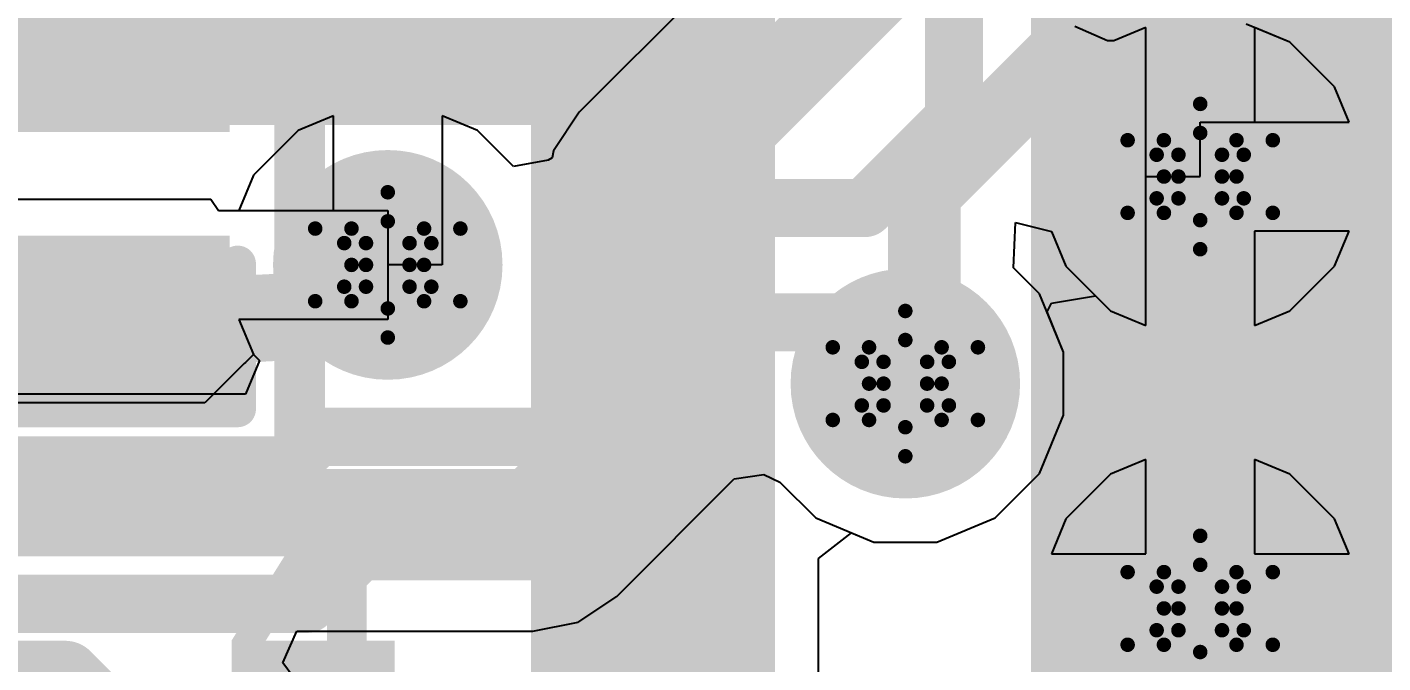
# Model space of a CAD drawing. Header units: inches. Extents: x -18 to 237, y -41 to 211.
# Drawn here: x 14.537 to 19.281, y 54.824 to 57.047 of the extents above; entities that cross this region are included whole.
import ezdxf

# ---------------------------------------------------------------- set-up
doc = ezdxf.new("R2010")
doc.units = ezdxf.units.IN
for name, color, linetype in [('Bottom Layer', 5, 'Continuous'), ('Bottom Solder', 6, 'Continuous'), ('Drill Drawing', 1, 'Continuous'), ('Top Layer', 1, 'Continuous'), ('Top Overlay', 2, 'Continuous'), ('Top Paste', 8, 'Continuous'), ('Top Solder', 216, 'Continuous'), ('Via Holes', 16, 'Continuous')]:
    doc.layers.add(name, color=color, linetype=linetype)
doc.styles.add('Arial_Bold', font='', dxfattribs={"height": 0.2})
doc.styles.get('Arial_Bold').set_extended_font_data('Arial', bold=True)

# ---------------------------------------------------------------- blocks, each defined once
blk = doc.blocks.new('56_QFN__7_7__28')
at = {"layer": 'Top Layer'}
for points in [[(-2, -2), (-2, 2), (2, 2), (2, -2)], [(-3.75, 1.91), (-3.1, 1.91), (-3.1, 1.69), (-3.75, 1.69)], [(-3.75, 1.51), (-3.1, 1.51), (-3.1, 1.29), (-3.75, 1.29)], [(-3.75, 1.11), (-3.1, 1.11), (-3.1, 0.89), (-3.75, 0.89)], [(-3.75, 0.71), (-3.1, 0.71), (-3.1, 0.49), (-3.75, 0.49)], [(-3.75, 0.31), (-3.1, 0.31), (-3.1, 0.09), (-3.75, 0.09)], [(-3.75, -0.09), (-3.1, -0.09), (-3.1, -0.31), (-3.75, -0.31)]]:
    blk.add_hatch(color=1, dxfattribs=at).paths.add_polyline_path(points)
at = {"layer": 'Top Paste'}
for points in [[(-2, -2), (-2, 2), (2, 2), (2, -2)], [(-3.75, 1.91), (-3.1, 1.91), (-3.1, 1.69), (-3.75, 1.69)], [(-3.75, 1.51), (-3.1, 1.51), (-3.1, 1.29), (-3.75, 1.29)], [(-3.75, 1.11), (-3.1, 1.11), (-3.1, 0.89), (-3.75, 0.89)], [(-3.75, 0.71), (-3.1, 0.71), (-3.1, 0.49), (-3.75, 0.49)], [(-3.75, 0.31), (-3.1, 0.31), (-3.1, 0.09), (-3.75, 0.09)], [(-3.75, -0.09), (-3.1, -0.09), (-3.1, -0.31), (-3.75, -0.31)]]:
    blk.add_hatch(color=8, dxfattribs=at).paths.add_polyline_path(points)
at = {"layer": 'Top Solder'}
for points in [[(-3.8516, 2.4116), (-2.9984, 2.4116), (-2.9984, 1.9884), (-3.8516, 1.9884)], [(-2.1016, -2.1016), (-2.1016, 2.1016), (2.1016, 2.1016), (2.1016, -2.1016)], [(-3.8516, 2.0116), (-2.9984, 2.0116), (-2.9984, 1.5884), (-3.8516, 1.5884)], [(-3.8516, 1.6116), (-2.9984, 1.6116), (-2.9984, 1.1884), (-3.8516, 1.1884)], [(-3.8516, 1.2116), (-2.9984, 1.2116), (-2.9984, 0.7884), (-3.8516, 0.7884)], [(-3.8516, 0.8116), (-2.9984, 0.8116), (-2.9984, 0.3884), (-3.8516, 0.3884)], [(-3.8516, 0.4116), (-2.9984, 0.4116), (-2.9984, -0.0116), (-3.8516, -0.0116)], [(-3.8516, 0.0116), (-2.9984, 0.0116), (-2.9984, -0.4116), (-3.8516, -0.4116)]]:
    blk.add_hatch(color=216, dxfattribs=at).paths.add_polyline_path(points)
blk = doc.blocks.new('C___0402_132')
at = {"layer": 'Top Layer'}
for points in [[(-0.6985, -0.3175), (-0.6985, 0.3175), (-0.2413, 0.3175), (-0.2413, -0.3175)], [(0.2413, -0.3175), (0.2413, 0.3175), (0.6985, 0.3175), (0.6985, -0.3175)]]:
    blk.add_hatch(color=1, dxfattribs=at).paths.add_polyline_path(points)
at = {"layer": 'Top Paste'}
for points in [[(-0.6985, -0.3175), (-0.6985, 0.3175), (-0.2413, 0.3175), (-0.2413, -0.3175)], [(0.2413, -0.3175), (0.2413, 0.3175), (0.6985, 0.3175), (0.6985, -0.3175)]]:
    blk.add_hatch(color=8, dxfattribs=at).paths.add_polyline_path(points)
at = {"layer": 'Top Solder'}
for points in [[(-0.7585, -0.3775), (-0.7585, 0.3775), (-0.1813, 0.3775), (-0.1813, -0.3775)], [(0.1813, -0.3775), (0.1813, 0.3775), (0.7585, 0.3775), (0.7585, -0.3775)]]:
    blk.add_hatch(color=216, dxfattribs=at).paths.add_polyline_path(points)
at = {"layer": 'Top Overlay'}
for points in [[(-0.7874, 0.4064, 0.127, 0.127, 0), (-0.2794, 0.4064, 0.127, 0.127, 0)], [(-0.7874, 0.4064, 0.127, 0.127, 0), (-0.7874, -0.4064, 0.127, 0.127, 0)], [(0.2794, 0.4064, 0.127, 0.127, 0), (0.7874, 0.4064, 0.127, 0.127, 0)], [(0.7874, 0.4064, 0.127, 0.127, 0), (0.7874, -0.4064, 0.127, 0.127, 0)], [(-0.7874, -0.4064, 0.127, 0.127, 0), (-0.2794, -0.4064, 0.127, 0.127, 0)], [(0.2794, -0.4064, 0.127, 0.127, 0), (0.7874, -0.4064, 0.127, 0.127, 0)]]:
    blk.add_lwpolyline(points, format="xyseb", dxfattribs=at)
for points in [[(-0.8191, 0.4064, 0.0635, 0.0635, 1), (-0.7556, 0.4064, 0.0635, 0.0635, 1)], [(-0.8191, 0.4064, 0.0635, 0.0635, 1), (-0.7556, 0.4064, 0.0635, 0.0635, 1)], [(-0.3111, 0.4064, 0.0635, 0.0635, 1), (-0.2477, 0.4064, 0.0635, 0.0635, 1)], [(0.2477, 0.4064, 0.0635, 0.0635, 1), (0.3111, 0.4064, 0.0635, 0.0635, 1)], [(0.7556, 0.4064, 0.0635, 0.0635, 1), (0.8191, 0.4064, 0.0635, 0.0635, 1)], [(0.7556, 0.4064, 0.0635, 0.0635, 1), (0.8191, 0.4064, 0.0635, 0.0635, 1)], [(-0.8191, -0.4064, 0.0635, 0.0635, 1), (-0.7556, -0.4064, 0.0635, 0.0635, 1)], [(-0.8191, -0.4064, 0.0635, 0.0635, 1), (-0.7556, -0.4064, 0.0635, 0.0635, 1)], [(-0.3111, -0.4064, 0.0635, 0.0635, 1), (-0.2477, -0.4064, 0.0635, 0.0635, 1)], [(0.2477, -0.4064, 0.0635, 0.0635, 1), (0.3111, -0.4064, 0.0635, 0.0635, 1)], [(0.7556, -0.4064, 0.0635, 0.0635, 1), (0.8191, -0.4064, 0.0635, 0.0635, 1)], [(0.7556, -0.4064, 0.0635, 0.0635, 1), (0.8191, -0.4064, 0.0635, 0.0635, 1)]]:
    blk.add_lwpolyline(points, format="xyseb", close=True, dxfattribs=at)

msp = doc.modelspace()

# ---------------------------------------------------------------- hatches: boundary and pattern name
at = {"layer": 'Bottom Layer'}
h = msp.add_hatch(color=5, dxfattribs=at)
edge = h.paths.add_edge_path()
edge.add_arc((18.6418, 56.5247), 0.3, 0, 360)
h = msp.add_hatch(color=5, dxfattribs=at)
edge = h.paths.add_edge_path()
edge.add_arc((15.7987, 56.2158), 0.3, 0, 360)
h = msp.add_hatch(color=5, dxfattribs=at)
edge = h.paths.add_edge_path()
edge.add_arc((17.6099, 55.8007), 0.3, 0, 360)
h = msp.add_hatch(color=5, dxfattribs=at)
edge = h.paths.add_edge_path()
edge.add_arc((18.6418, 55.0147), 0.3, 0, 360)
at = {"layer": 'Bottom Solder'}
h = msp.add_hatch(color=6, dxfattribs=at)
edge = h.paths.add_edge_path()
edge.add_arc((18.6418, 56.5247), 0.4016, 0, 360)
h = msp.add_hatch(color=6, dxfattribs=at)
edge = h.paths.add_edge_path()
edge.add_arc((15.7987, 56.2158), 0.4016, 0, 360)
h = msp.add_hatch(color=6, dxfattribs=at)
edge = h.paths.add_edge_path()
edge.add_arc((17.6099, 55.8007), 0.4016, 0, 360)
h = msp.add_hatch(color=6, dxfattribs=at)
edge = h.paths.add_edge_path()
edge.add_arc((18.6418, 55.0147), 0.4016, 0, 360)
at = {"layer": 'Top Layer'}
msp.add_hatch(color=1, dxfattribs=at).paths.add_polyline_path([(13.1414, 56.7047), (17.0518, 56.7047), (17.0518, 57.2548), (13.1414, 57.2548)])
h = msp.add_hatch(color=1, dxfattribs=at)
edge = h.paths.add_edge_path()
edge.add_arc((18.6418, 56.5247), 0.3, 0, 360)
h = msp.add_hatch(color=1, dxfattribs=at)
edge = h.paths.add_edge_path()
edge.add_arc((15.7987, 56.2158), 0.3, 0, 360)
h = msp.add_hatch(color=1, dxfattribs=at)
edge = h.paths.add_edge_path()
edge.add_arc((17.6099, 55.8007), 0.3, 0, 360)
h = msp.add_hatch(color=1, dxfattribs=at)
edge = h.paths.add_edge_path()
edge.add_arc((18.6418, 55.0147), 0.3, 0, 360)
at = {"layer": 'Top Solder'}
h = msp.add_hatch(color=216, dxfattribs=at)
edge = h.paths.add_edge_path()
edge.add_arc((18.6418, 56.5247), 0.4016, 0, 360)
h = msp.add_hatch(color=216, dxfattribs=at)
edge = h.paths.add_edge_path()
edge.add_arc((15.7987, 56.2158), 0.4016, 0, 360)
h = msp.add_hatch(color=216, dxfattribs=at)
edge = h.paths.add_edge_path()
edge.add_arc((17.6099, 55.8007), 0.4016, 0, 360)
h = msp.add_hatch(color=216, dxfattribs=at)
edge = h.paths.add_edge_path()
edge.add_arc((18.6418, 55.0147), 0.4016, 0, 360)
at = {"layer": 'Via Holes'}
h = msp.add_hatch(color=7, dxfattribs=at)
edge = h.paths.add_edge_path()
edge.add_arc((18.6418, 56.5247), 0.15, 0, 360)
h = msp.add_hatch(color=7, dxfattribs=at)
edge = h.paths.add_edge_path()
edge.add_arc((15.7987, 56.2158), 0.15, 0, 360)
h = msp.add_hatch(color=7, dxfattribs=at)
edge = h.paths.add_edge_path()
edge.add_arc((17.6099, 55.8007), 0.15, 0, 360)
h = msp.add_hatch(color=7, dxfattribs=at)
edge = h.paths.add_edge_path()
edge.add_arc((18.6418, 55.0147), 0.15, 0, 360)

# ---------------------------------------------------------------- linework, layer by layer
at = {"layer": 'Bottom Layer'}
for p, q in [((17.2263, 57.5071), (16.4686, 56.7494)), ((18.9556, 56.9943), (18.8022, 57.0579)), ((19.1115, 56.8385), (18.9556, 56.9943)), ((19.1625, 56.7152), (19.1115, 56.8385)), ((16.4686, 56.7494), (16.3788, 56.615)), ((15.6082, 56.7366), (15.4849, 56.6855)), ((15.6082, 56.4063), (15.6082, 56.7366)), ((16.1125, 56.6855), (15.9892, 56.7366)), ((15.9892, 56.7366), (15.9892, 56.2158)), ((18.6418, 56.5247), (18.6418, 56.7152)), ((18.6418, 56.7152), (19.1625, 56.7152)), ((15.4849, 56.6855), (15.329, 56.5296)), ((16.2383, 56.5597), (16.1125, 56.6855)), ((16.3788, 56.615), (16.3739, 56.5901)), ((16.3596, 56.5819), (16.2383, 56.5597)), ((16.3739, 56.5901), (16.3596, 56.5819)), ((15.329, 56.5296), (15.2779, 56.4063)), ((18.4513, 56.0039), (18.4513, 56.5247)), ((18.4513, 56.5247), (18.6418, 56.5247)), ((15.2779, 56.4063), (15.6082, 56.4063)), ((19.1625, 56.3342), (18.8323, 56.3342)), ((18.8323, 56.3342), (18.8323, 56.0039)), ((19.1115, 56.2109), (19.1625, 56.3342)), ((15.9892, 56.2158), (15.7987, 56.2158)), ((15.7987, 56.2158), (15.7987, 56.0253)), ((18.9556, 56.055), (19.1115, 56.2109)), ((18.1057, 56.0513), (18.121, 56.0824)), ((18.121, 56.0824), (18.2751, 56.1079)), ((18.2751, 56.1079), (18.328, 56.055)), ((18.1639, 55.9109), (18.1057, 56.0513)), ((18.328, 56.055), (18.4513, 56.0039)), ((18.8323, 56.0039), (18.9556, 56.055)), ((15.7987, 56.0253), (15.2779, 56.0253)), ((15.2779, 56.0253), (15.329, 55.902)), ((15.329, 55.902), (15.3497, 55.8813)), ((18.1639, 55.6905), (18.1639, 55.9109)), ((15.3497, 55.8813), (15.3011, 55.764)), ((15.3011, 55.764), (12.6407, 55.764)), ((18.0796, 55.4869), (18.1639, 55.6905)), ((18.4513, 55.5354), (18.328, 55.4843)), ((18.4513, 55.2052), (18.4513, 55.5354)), ((18.9556, 55.4843), (18.8323, 55.5354)), ((18.8323, 55.5354), (18.8323, 55.2052)), ((16.5998, 55.0566), (17.0108, 55.4676)), ((17.0108, 55.4676), (17.1146, 55.483)), ((17.1146, 55.483), (17.1706, 55.4565)), ((17.9237, 55.331), (18.0796, 55.4869)), ((18.328, 55.4843), (18.1721, 55.3285)), ((19.1115, 55.3285), (18.9556, 55.4843)), ((17.1706, 55.4565), (17.2961, 55.331)), ((17.2961, 55.331), (17.4997, 55.2467)), ((17.7201, 55.2467), (17.9237, 55.331)), ((18.1721, 55.3285), (18.1211, 55.2052)), ((19.1625, 55.2052), (19.1115, 55.3285)), ((17.4997, 55.2467), (17.7201, 55.2467)), ((18.1211, 55.2052), (18.4513, 55.2052)), ((18.8323, 55.2052), (19.1625, 55.2052)), ((16.4654, 54.9668), (16.5998, 55.0566)), ((16.3068, 54.9352), (16.4654, 54.9668)), ((15.432, 54.8247), (15.4808, 54.9352)), ((15.4808, 54.9352), (16.3068, 54.9352)), ((15.504, 54.7272), (15.432, 54.8247))]:
    msp.add_line(p, q, dxfattribs=at)
for points in [[(16.7616, 56.4564, 0.3048, 0.3048, 0), (17.7803, 57.4751, 0.3048, 0.3048, 0)], [(17.6761, 56.4685, 0.254, 0.254, 0), (18.4365, 57.2289, 0.254, 0.254, 0)], [(16.7616, 55.8044, 0.3048, 0.3048, 0), (16.7616, 56.4564, 0.3048, 0.3048, 0)], [(17.6761, 55.8669, 0.254, 0.254, 0), (17.6761, 56.4685, 0.254, 0.254, 0)], [(17.6099, 55.8007, 0.254, 0.254, 0), (17.6761, 55.8669, 0.254, 0.254, 0)], [(16.3068, 55.3496, 0.3048, 0.3048, 0), (16.7616, 55.8044, 0.3048, 0.3048, 0)], [(12.6407, 55.3496, 0.3048, 0.3048, 0), (16.3068, 55.3496, 0.3048, 0.3048, 0)], [(13.0581, 54.7747, 0.254, 0.254, 0), (14.6692, 54.7747, 0.254, 0.254, 0)], [(14.6692, 54.7747, 0.254, 0.254, 0), (15.0292, 54.4147, 0.254, 0.254, 0)]]:
    msp.add_lwpolyline(points, format="xyseb", dxfattribs=at)
for points in [[(16.6854, 56.4564, 0.1524, 0.1524, 1), (16.8378, 56.4564, 0.1524, 0.1524, 1)], [(16.6854, 56.4564, 0.1524, 0.1524, 1), (16.8378, 56.4564, 0.1524, 0.1524, 1)], [(17.6126, 56.4685, 0.127, 0.127, 1), (17.7396, 56.4685, 0.127, 0.127, 1)], [(17.6126, 56.4685, 0.127, 0.127, 1), (17.7396, 56.4685, 0.127, 0.127, 1)], [(17.6126, 55.8669, 0.127, 0.127, 1), (17.7396, 55.8669, 0.127, 0.127, 1)], [(17.6126, 55.8669, 0.127, 0.127, 1), (17.7396, 55.8669, 0.127, 0.127, 1)], [(16.6854, 55.8044, 0.1524, 0.1524, 1), (16.8378, 55.8044, 0.1524, 0.1524, 1)], [(16.6854, 55.8044, 0.1524, 0.1524, 1), (16.8378, 55.8044, 0.1524, 0.1524, 1)], [(17.5464, 55.8007, 0.127, 0.127, 1), (17.6734, 55.8007, 0.127, 0.127, 1)], [(16.2306, 55.3496, 0.1524, 0.1524, 1), (16.383, 55.3496, 0.1524, 0.1524, 1)], [(16.2306, 55.3496, 0.1524, 0.1524, 1), (16.383, 55.3496, 0.1524, 0.1524, 1)], [(14.6057, 54.7747, 0.127, 0.127, 1), (14.7327, 54.7747, 0.127, 0.127, 1)], [(14.6057, 54.7747, 0.127, 0.127, 1), (14.7327, 54.7747, 0.127, 0.127, 1)]]:
    msp.add_lwpolyline(points, format="xyseb", close=True, dxfattribs=at)
at = {"layer": 'Drill Drawing'}
for points in [[(18.5148, 56.6517, 0.0508, 0.0508, 0), (18.6418, 56.7787, 0.0508, 0.0508, 0)], [(18.6418, 56.7787, 0.0508, 0.0508, 0), (18.7688, 56.6517, 0.0508, 0.0508, 0)], [(18.5656, 56.6009, 0.0508, 0.0508, 0), (18.6418, 56.6771, 0.0508, 0.0508, 0)], [(18.6418, 56.6771, 0.0508, 0.0508, 0), (18.718, 56.6009, 0.0508, 0.0508, 0)], [(18.3878, 56.6517, 0.0508, 0.0508, 0), (18.5148, 56.5247, 0.0508, 0.0508, 0)], [(18.3878, 56.6517, 0.0508, 0.0508, 0), (18.5148, 56.6517, 0.0508, 0.0508, 0)], [(18.7688, 56.6517, 0.0508, 0.0508, 0), (18.8958, 56.6517, 0.0508, 0.0508, 0)], [(18.7688, 56.5247, 0.0508, 0.0508, 0), (18.8958, 56.6517, 0.0508, 0.0508, 0)], [(18.4894, 56.6009, 0.0508, 0.0508, 0), (18.5656, 56.5247, 0.0508, 0.0508, 0)], [(18.4894, 56.6009, 0.0508, 0.0508, 0), (18.5656, 56.6009, 0.0508, 0.0508, 0)], [(18.718, 56.6009, 0.0508, 0.0508, 0), (18.7942, 56.6009, 0.0508, 0.0508, 0)], [(18.718, 56.5247, 0.0508, 0.0508, 0), (18.7942, 56.6009, 0.0508, 0.0508, 0)], [(18.3878, 56.3977, 0.0508, 0.0508, 0), (18.5148, 56.5247, 0.0508, 0.0508, 0)], [(18.4894, 56.4485, 0.0508, 0.0508, 0), (18.5656, 56.5247, 0.0508, 0.0508, 0)], [(18.718, 56.5247, 0.0508, 0.0508, 0), (18.7942, 56.4485, 0.0508, 0.0508, 0)], [(18.7688, 56.5247, 0.0508, 0.0508, 0), (18.8958, 56.3977, 0.0508, 0.0508, 0)], [(15.6717, 56.3428, 0.0508, 0.0508, 0), (15.7987, 56.4698, 0.0508, 0.0508, 0)], [(15.7987, 56.4698, 0.0508, 0.0508, 0), (15.9257, 56.3428, 0.0508, 0.0508, 0)], [(18.4894, 56.4485, 0.0508, 0.0508, 0), (18.5656, 56.4485, 0.0508, 0.0508, 0)], [(18.5656, 56.4485, 0.0508, 0.0508, 0), (18.6418, 56.3723, 0.0508, 0.0508, 0)], [(18.6418, 56.3723, 0.0508, 0.0508, 0), (18.718, 56.4485, 0.0508, 0.0508, 0)], [(18.718, 56.4485, 0.0508, 0.0508, 0), (18.7942, 56.4485, 0.0508, 0.0508, 0)], [(18.3878, 56.3977, 0.0508, 0.0508, 0), (18.5148, 56.3977, 0.0508, 0.0508, 0)], [(18.5148, 56.3977, 0.0508, 0.0508, 0), (18.6418, 56.2707, 0.0508, 0.0508, 0)], [(18.6418, 56.2707, 0.0508, 0.0508, 0), (18.7688, 56.3977, 0.0508, 0.0508, 0)], [(18.7688, 56.3977, 0.0508, 0.0508, 0), (18.8958, 56.3977, 0.0508, 0.0508, 0)], [(15.5447, 56.3428, 0.0508, 0.0508, 0), (15.6717, 56.2158, 0.0508, 0.0508, 0)], [(15.5447, 56.3428, 0.0508, 0.0508, 0), (15.6717, 56.3428, 0.0508, 0.0508, 0)], [(15.7225, 56.292, 0.0508, 0.0508, 0), (15.7987, 56.3682, 0.0508, 0.0508, 0)], [(15.7987, 56.3682, 0.0508, 0.0508, 0), (15.8749, 56.292, 0.0508, 0.0508, 0)], [(15.9257, 56.3428, 0.0508, 0.0508, 0), (16.0527, 56.3428, 0.0508, 0.0508, 0)], [(15.9257, 56.2158, 0.0508, 0.0508, 0), (16.0527, 56.3428, 0.0508, 0.0508, 0)], [(15.6463, 56.292, 0.0508, 0.0508, 0), (15.7225, 56.2158, 0.0508, 0.0508, 0)], [(15.6463, 56.292, 0.0508, 0.0508, 0), (15.7225, 56.292, 0.0508, 0.0508, 0)], [(15.8749, 56.292, 0.0508, 0.0508, 0), (15.9511, 56.292, 0.0508, 0.0508, 0)], [(15.8749, 56.2158, 0.0508, 0.0508, 0), (15.9511, 56.292, 0.0508, 0.0508, 0)], [(15.5447, 56.0888, 0.0508, 0.0508, 0), (15.6717, 56.2158, 0.0508, 0.0508, 0)], [(15.6463, 56.1396, 0.0508, 0.0508, 0), (15.7225, 56.2158, 0.0508, 0.0508, 0)], [(15.8749, 56.2158, 0.0508, 0.0508, 0), (15.9511, 56.1396, 0.0508, 0.0508, 0)], [(15.9257, 56.2158, 0.0508, 0.0508, 0), (16.0527, 56.0888, 0.0508, 0.0508, 0)], [(15.6463, 56.1396, 0.0508, 0.0508, 0), (15.7225, 56.1396, 0.0508, 0.0508, 0)], [(15.7225, 56.1396, 0.0508, 0.0508, 0), (15.7987, 56.0634, 0.0508, 0.0508, 0)], [(15.7987, 56.0634, 0.0508, 0.0508, 0), (15.8749, 56.1396, 0.0508, 0.0508, 0)], [(15.8749, 56.1396, 0.0508, 0.0508, 0), (15.9511, 56.1396, 0.0508, 0.0508, 0)], [(15.5447, 56.0888, 0.0508, 0.0508, 0), (15.6717, 56.0888, 0.0508, 0.0508, 0)], [(15.6717, 56.0888, 0.0508, 0.0508, 0), (15.7987, 55.9618, 0.0508, 0.0508, 0)], [(15.7987, 55.9618, 0.0508, 0.0508, 0), (15.9257, 56.0888, 0.0508, 0.0508, 0)], [(15.9257, 56.0888, 0.0508, 0.0508, 0), (16.0527, 56.0888, 0.0508, 0.0508, 0)], [(17.4829, 55.9277, 0.0508, 0.0508, 0), (17.6099, 56.0547, 0.0508, 0.0508, 0)], [(17.6099, 56.0547, 0.0508, 0.0508, 0), (17.7369, 55.9277, 0.0508, 0.0508, 0)], [(17.3559, 55.9277, 0.0508, 0.0508, 0), (17.4829, 55.8007, 0.0508, 0.0508, 0)], [(17.3559, 55.9277, 0.0508, 0.0508, 0), (17.4829, 55.9277, 0.0508, 0.0508, 0)], [(17.5337, 55.8769, 0.0508, 0.0508, 0), (17.6099, 55.9531, 0.0508, 0.0508, 0)], [(17.6099, 55.9531, 0.0508, 0.0508, 0), (17.6861, 55.8769, 0.0508, 0.0508, 0)], [(17.7369, 55.9277, 0.0508, 0.0508, 0), (17.8639, 55.9277, 0.0508, 0.0508, 0)], [(17.7369, 55.8007, 0.0508, 0.0508, 0), (17.8639, 55.9277, 0.0508, 0.0508, 0)], [(17.4575, 55.8769, 0.0508, 0.0508, 0), (17.5337, 55.8007, 0.0508, 0.0508, 0)], [(17.4575, 55.8769, 0.0508, 0.0508, 0), (17.5337, 55.8769, 0.0508, 0.0508, 0)], [(17.6861, 55.8769, 0.0508, 0.0508, 0), (17.7623, 55.8769, 0.0508, 0.0508, 0)], [(17.6861, 55.8007, 0.0508, 0.0508, 0), (17.7623, 55.8769, 0.0508, 0.0508, 0)], [(17.3559, 55.6737, 0.0508, 0.0508, 0), (17.4829, 55.8007, 0.0508, 0.0508, 0)], [(17.4575, 55.7245, 0.0508, 0.0508, 0), (17.5337, 55.8007, 0.0508, 0.0508, 0)], [(17.6861, 55.8007, 0.0508, 0.0508, 0), (17.7623, 55.7245, 0.0508, 0.0508, 0)], [(17.7369, 55.8007, 0.0508, 0.0508, 0), (17.8639, 55.6737, 0.0508, 0.0508, 0)], [(17.4575, 55.7245, 0.0508, 0.0508, 0), (17.5337, 55.7245, 0.0508, 0.0508, 0)], [(17.5337, 55.7245, 0.0508, 0.0508, 0), (17.6099, 55.6483, 0.0508, 0.0508, 0)], [(17.6099, 55.6483, 0.0508, 0.0508, 0), (17.6861, 55.7245, 0.0508, 0.0508, 0)], [(17.6861, 55.7245, 0.0508, 0.0508, 0), (17.7623, 55.7245, 0.0508, 0.0508, 0)], [(17.3559, 55.6737, 0.0508, 0.0508, 0), (17.4829, 55.6737, 0.0508, 0.0508, 0)], [(17.4829, 55.6737, 0.0508, 0.0508, 0), (17.6099, 55.5467, 0.0508, 0.0508, 0)], [(17.6099, 55.5467, 0.0508, 0.0508, 0), (17.7369, 55.6737, 0.0508, 0.0508, 0)], [(17.7369, 55.6737, 0.0508, 0.0508, 0), (17.8639, 55.6737, 0.0508, 0.0508, 0)], [(18.5148, 55.1417, 0.0508, 0.0508, 0), (18.6418, 55.2687, 0.0508, 0.0508, 0)], [(18.6418, 55.2687, 0.0508, 0.0508, 0), (18.7688, 55.1417, 0.0508, 0.0508, 0)], [(18.5656, 55.0909, 0.0508, 0.0508, 0), (18.6418, 55.1671, 0.0508, 0.0508, 0)], [(18.6418, 55.1671, 0.0508, 0.0508, 0), (18.718, 55.0909, 0.0508, 0.0508, 0)], [(18.3878, 55.1417, 0.0508, 0.0508, 0), (18.5148, 55.0147, 0.0508, 0.0508, 0)], [(18.3878, 55.1417, 0.0508, 0.0508, 0), (18.5148, 55.1417, 0.0508, 0.0508, 0)], [(18.7688, 55.1417, 0.0508, 0.0508, 0), (18.8958, 55.1417, 0.0508, 0.0508, 0)], [(18.7688, 55.0147, 0.0508, 0.0508, 0), (18.8958, 55.1417, 0.0508, 0.0508, 0)], [(18.4894, 55.0909, 0.0508, 0.0508, 0), (18.5656, 55.0147, 0.0508, 0.0508, 0)], [(18.4894, 55.0909, 0.0508, 0.0508, 0), (18.5656, 55.0909, 0.0508, 0.0508, 0)], [(18.718, 55.0909, 0.0508, 0.0508, 0), (18.7942, 55.0909, 0.0508, 0.0508, 0)], [(18.718, 55.0147, 0.0508, 0.0508, 0), (18.7942, 55.0909, 0.0508, 0.0508, 0)], [(18.3878, 54.8877, 0.0508, 0.0508, 0), (18.5148, 55.0147, 0.0508, 0.0508, 0)], [(18.4894, 54.9385, 0.0508, 0.0508, 0), (18.5656, 55.0147, 0.0508, 0.0508, 0)], [(18.718, 55.0147, 0.0508, 0.0508, 0), (18.7942, 54.9385, 0.0508, 0.0508, 0)], [(18.7688, 55.0147, 0.0508, 0.0508, 0), (18.8958, 54.8877, 0.0508, 0.0508, 0)], [(18.4894, 54.9385, 0.0508, 0.0508, 0), (18.5656, 54.9385, 0.0508, 0.0508, 0)], [(18.5656, 54.9385, 0.0508, 0.0508, 0), (18.6418, 54.8623, 0.0508, 0.0508, 0)], [(18.6418, 54.8623, 0.0508, 0.0508, 0), (18.718, 54.9385, 0.0508, 0.0508, 0)], [(18.718, 54.9385, 0.0508, 0.0508, 0), (18.7942, 54.9385, 0.0508, 0.0508, 0)], [(18.3878, 54.8877, 0.0508, 0.0508, 0), (18.5148, 54.8877, 0.0508, 0.0508, 0)], [(18.5148, 54.8877, 0.0508, 0.0508, 0), (18.6418, 54.7607, 0.0508, 0.0508, 0)], [(18.6418, 54.7607, 0.0508, 0.0508, 0), (18.7688, 54.8877, 0.0508, 0.0508, 0)], [(18.7688, 54.8877, 0.0508, 0.0508, 0), (18.8958, 54.8877, 0.0508, 0.0508, 0)]]:
    msp.add_lwpolyline(points, format="xyseb", dxfattribs=at)
for points in [[(18.6291, 56.7787, 0.0254, 0.0254, 1), (18.6545, 56.7787, 0.0254, 0.0254, 1)], [(18.6291, 56.7787, 0.0254, 0.0254, 1), (18.6545, 56.7787, 0.0254, 0.0254, 1)], [(18.6291, 56.6771, 0.0254, 0.0254, 1), (18.6545, 56.6771, 0.0254, 0.0254, 1)], [(18.6291, 56.6771, 0.0254, 0.0254, 1), (18.6545, 56.6771, 0.0254, 0.0254, 1)], [(18.3751, 56.6517, 0.0254, 0.0254, 1), (18.4005, 56.6517, 0.0254, 0.0254, 1)], [(18.3751, 56.6517, 0.0254, 0.0254, 1), (18.4005, 56.6517, 0.0254, 0.0254, 1)], [(18.5021, 56.6517, 0.0254, 0.0254, 1), (18.5275, 56.6517, 0.0254, 0.0254, 1)], [(18.5021, 56.6517, 0.0254, 0.0254, 1), (18.5275, 56.6517, 0.0254, 0.0254, 1)], [(18.7561, 56.6517, 0.0254, 0.0254, 1), (18.7815, 56.6517, 0.0254, 0.0254, 1)], [(18.7561, 56.6517, 0.0254, 0.0254, 1), (18.7815, 56.6517, 0.0254, 0.0254, 1)], [(18.8831, 56.6517, 0.0254, 0.0254, 1), (18.9085, 56.6517, 0.0254, 0.0254, 1)], [(18.8831, 56.6517, 0.0254, 0.0254, 1), (18.9085, 56.6517, 0.0254, 0.0254, 1)], [(18.4767, 56.6009, 0.0254, 0.0254, 1), (18.5021, 56.6009, 0.0254, 0.0254, 1)], [(18.4767, 56.6009, 0.0254, 0.0254, 1), (18.5021, 56.6009, 0.0254, 0.0254, 1)], [(18.5529, 56.6009, 0.0254, 0.0254, 1), (18.5783, 56.6009, 0.0254, 0.0254, 1)], [(18.5529, 56.6009, 0.0254, 0.0254, 1), (18.5783, 56.6009, 0.0254, 0.0254, 1)], [(18.7053, 56.6009, 0.0254, 0.0254, 1), (18.7307, 56.6009, 0.0254, 0.0254, 1)], [(18.7053, 56.6009, 0.0254, 0.0254, 1), (18.7307, 56.6009, 0.0254, 0.0254, 1)], [(18.7815, 56.6009, 0.0254, 0.0254, 1), (18.8069, 56.6009, 0.0254, 0.0254, 1)], [(18.7815, 56.6009, 0.0254, 0.0254, 1), (18.8069, 56.6009, 0.0254, 0.0254, 1)], [(18.5021, 56.5247, 0.0254, 0.0254, 1), (18.5275, 56.5247, 0.0254, 0.0254, 1)], [(18.5021, 56.5247, 0.0254, 0.0254, 1), (18.5275, 56.5247, 0.0254, 0.0254, 1)], [(18.5529, 56.5247, 0.0254, 0.0254, 1), (18.5783, 56.5247, 0.0254, 0.0254, 1)], [(18.5529, 56.5247, 0.0254, 0.0254, 1), (18.5783, 56.5247, 0.0254, 0.0254, 1)], [(18.7053, 56.5247, 0.0254, 0.0254, 1), (18.7307, 56.5247, 0.0254, 0.0254, 1)], [(18.7053, 56.5247, 0.0254, 0.0254, 1), (18.7307, 56.5247, 0.0254, 0.0254, 1)], [(18.7561, 56.5247, 0.0254, 0.0254, 1), (18.7815, 56.5247, 0.0254, 0.0254, 1)], [(18.7561, 56.5247, 0.0254, 0.0254, 1), (18.7815, 56.5247, 0.0254, 0.0254, 1)], [(15.786, 56.4698, 0.0254, 0.0254, 1), (15.8114, 56.4698, 0.0254, 0.0254, 1)], [(15.786, 56.4698, 0.0254, 0.0254, 1), (15.8114, 56.4698, 0.0254, 0.0254, 1)], [(18.4767, 56.4485, 0.0254, 0.0254, 1), (18.5021, 56.4485, 0.0254, 0.0254, 1)], [(18.4767, 56.4485, 0.0254, 0.0254, 1), (18.5021, 56.4485, 0.0254, 0.0254, 1)], [(18.5529, 56.4485, 0.0254, 0.0254, 1), (18.5783, 56.4485, 0.0254, 0.0254, 1)], [(18.5529, 56.4485, 0.0254, 0.0254, 1), (18.5783, 56.4485, 0.0254, 0.0254, 1)], [(18.7053, 56.4485, 0.0254, 0.0254, 1), (18.7307, 56.4485, 0.0254, 0.0254, 1)], [(18.7053, 56.4485, 0.0254, 0.0254, 1), (18.7307, 56.4485, 0.0254, 0.0254, 1)], [(18.7815, 56.4485, 0.0254, 0.0254, 1), (18.8069, 56.4485, 0.0254, 0.0254, 1)], [(18.7815, 56.4485, 0.0254, 0.0254, 1), (18.8069, 56.4485, 0.0254, 0.0254, 1)], [(18.3751, 56.3977, 0.0254, 0.0254, 1), (18.4005, 56.3977, 0.0254, 0.0254, 1)], [(18.3751, 56.3977, 0.0254, 0.0254, 1), (18.4005, 56.3977, 0.0254, 0.0254, 1)], [(18.5021, 56.3977, 0.0254, 0.0254, 1), (18.5275, 56.3977, 0.0254, 0.0254, 1)], [(18.5021, 56.3977, 0.0254, 0.0254, 1), (18.5275, 56.3977, 0.0254, 0.0254, 1)], [(18.7561, 56.3977, 0.0254, 0.0254, 1), (18.7815, 56.3977, 0.0254, 0.0254, 1)], [(18.7561, 56.3977, 0.0254, 0.0254, 1), (18.7815, 56.3977, 0.0254, 0.0254, 1)], [(18.8831, 56.3977, 0.0254, 0.0254, 1), (18.9085, 56.3977, 0.0254, 0.0254, 1)], [(18.8831, 56.3977, 0.0254, 0.0254, 1), (18.9085, 56.3977, 0.0254, 0.0254, 1)], [(15.532, 56.3428, 0.0254, 0.0254, 1), (15.5574, 56.3428, 0.0254, 0.0254, 1)], [(15.532, 56.3428, 0.0254, 0.0254, 1), (15.5574, 56.3428, 0.0254, 0.0254, 1)], [(15.659, 56.3428, 0.0254, 0.0254, 1), (15.6844, 56.3428, 0.0254, 0.0254, 1)], [(15.659, 56.3428, 0.0254, 0.0254, 1), (15.6844, 56.3428, 0.0254, 0.0254, 1)], [(15.786, 56.3682, 0.0254, 0.0254, 1), (15.8114, 56.3682, 0.0254, 0.0254, 1)], [(15.786, 56.3682, 0.0254, 0.0254, 1), (15.8114, 56.3682, 0.0254, 0.0254, 1)], [(15.913, 56.3428, 0.0254, 0.0254, 1), (15.9384, 56.3428, 0.0254, 0.0254, 1)], [(15.913, 56.3428, 0.0254, 0.0254, 1), (15.9384, 56.3428, 0.0254, 0.0254, 1)], [(16.04, 56.3428, 0.0254, 0.0254, 1), (16.0654, 56.3428, 0.0254, 0.0254, 1)], [(16.04, 56.3428, 0.0254, 0.0254, 1), (16.0654, 56.3428, 0.0254, 0.0254, 1)], [(18.6291, 56.3723, 0.0254, 0.0254, 1), (18.6545, 56.3723, 0.0254, 0.0254, 1)], [(18.6291, 56.3723, 0.0254, 0.0254, 1), (18.6545, 56.3723, 0.0254, 0.0254, 1)], [(15.6336, 56.292, 0.0254, 0.0254, 1), (15.659, 56.292, 0.0254, 0.0254, 1)], [(15.6336, 56.292, 0.0254, 0.0254, 1), (15.659, 56.292, 0.0254, 0.0254, 1)], [(15.7098, 56.292, 0.0254, 0.0254, 1), (15.7352, 56.292, 0.0254, 0.0254, 1)], [(15.7098, 56.292, 0.0254, 0.0254, 1), (15.7352, 56.292, 0.0254, 0.0254, 1)], [(15.8622, 56.292, 0.0254, 0.0254, 1), (15.8876, 56.292, 0.0254, 0.0254, 1)], [(15.8622, 56.292, 0.0254, 0.0254, 1), (15.8876, 56.292, 0.0254, 0.0254, 1)], [(15.9384, 56.292, 0.0254, 0.0254, 1), (15.9638, 56.292, 0.0254, 0.0254, 1)], [(15.9384, 56.292, 0.0254, 0.0254, 1), (15.9638, 56.292, 0.0254, 0.0254, 1)], [(18.6291, 56.2707, 0.0254, 0.0254, 1), (18.6545, 56.2707, 0.0254, 0.0254, 1)], [(18.6291, 56.2707, 0.0254, 0.0254, 1), (18.6545, 56.2707, 0.0254, 0.0254, 1)], [(15.659, 56.2158, 0.0254, 0.0254, 1), (15.6844, 56.2158, 0.0254, 0.0254, 1)], [(15.659, 56.2158, 0.0254, 0.0254, 1), (15.6844, 56.2158, 0.0254, 0.0254, 1)], [(15.7098, 56.2158, 0.0254, 0.0254, 1), (15.7352, 56.2158, 0.0254, 0.0254, 1)], [(15.7098, 56.2158, 0.0254, 0.0254, 1), (15.7352, 56.2158, 0.0254, 0.0254, 1)], [(15.8622, 56.2158, 0.0254, 0.0254, 1), (15.8876, 56.2158, 0.0254, 0.0254, 1)], [(15.8622, 56.2158, 0.0254, 0.0254, 1), (15.8876, 56.2158, 0.0254, 0.0254, 1)], [(15.913, 56.2158, 0.0254, 0.0254, 1), (15.9384, 56.2158, 0.0254, 0.0254, 1)], [(15.913, 56.2158, 0.0254, 0.0254, 1), (15.9384, 56.2158, 0.0254, 0.0254, 1)], [(15.6336, 56.1396, 0.0254, 0.0254, 1), (15.659, 56.1396, 0.0254, 0.0254, 1)], [(15.6336, 56.1396, 0.0254, 0.0254, 1), (15.659, 56.1396, 0.0254, 0.0254, 1)], [(15.7098, 56.1396, 0.0254, 0.0254, 1), (15.7352, 56.1396, 0.0254, 0.0254, 1)], [(15.7098, 56.1396, 0.0254, 0.0254, 1), (15.7352, 56.1396, 0.0254, 0.0254, 1)], [(15.8622, 56.1396, 0.0254, 0.0254, 1), (15.8876, 56.1396, 0.0254, 0.0254, 1)], [(15.8622, 56.1396, 0.0254, 0.0254, 1), (15.8876, 56.1396, 0.0254, 0.0254, 1)], [(15.9384, 56.1396, 0.0254, 0.0254, 1), (15.9638, 56.1396, 0.0254, 0.0254, 1)], [(15.9384, 56.1396, 0.0254, 0.0254, 1), (15.9638, 56.1396, 0.0254, 0.0254, 1)], [(15.532, 56.0888, 0.0254, 0.0254, 1), (15.5574, 56.0888, 0.0254, 0.0254, 1)], [(15.532, 56.0888, 0.0254, 0.0254, 1), (15.5574, 56.0888, 0.0254, 0.0254, 1)], [(15.659, 56.0888, 0.0254, 0.0254, 1), (15.6844, 56.0888, 0.0254, 0.0254, 1)], [(15.659, 56.0888, 0.0254, 0.0254, 1), (15.6844, 56.0888, 0.0254, 0.0254, 1)], [(15.786, 56.0634, 0.0254, 0.0254, 1), (15.8114, 56.0634, 0.0254, 0.0254, 1)], [(15.786, 56.0634, 0.0254, 0.0254, 1), (15.8114, 56.0634, 0.0254, 0.0254, 1)], [(15.913, 56.0888, 0.0254, 0.0254, 1), (15.9384, 56.0888, 0.0254, 0.0254, 1)], [(15.913, 56.0888, 0.0254, 0.0254, 1), (15.9384, 56.0888, 0.0254, 0.0254, 1)], [(16.04, 56.0888, 0.0254, 0.0254, 1), (16.0654, 56.0888, 0.0254, 0.0254, 1)], [(16.04, 56.0888, 0.0254, 0.0254, 1), (16.0654, 56.0888, 0.0254, 0.0254, 1)], [(17.5972, 56.0547, 0.0254, 0.0254, 1), (17.6226, 56.0547, 0.0254, 0.0254, 1)], [(17.5972, 56.0547, 0.0254, 0.0254, 1), (17.6226, 56.0547, 0.0254, 0.0254, 1)], [(15.786, 55.9618, 0.0254, 0.0254, 1), (15.8114, 55.9618, 0.0254, 0.0254, 1)], [(15.786, 55.9618, 0.0254, 0.0254, 1), (15.8114, 55.9618, 0.0254, 0.0254, 1)], [(17.3432, 55.9277, 0.0254, 0.0254, 1), (17.3686, 55.9277, 0.0254, 0.0254, 1)], [(17.3432, 55.9277, 0.0254, 0.0254, 1), (17.3686, 55.9277, 0.0254, 0.0254, 1)], [(17.4702, 55.9277, 0.0254, 0.0254, 1), (17.4956, 55.9277, 0.0254, 0.0254, 1)], [(17.4702, 55.9277, 0.0254, 0.0254, 1), (17.4956, 55.9277, 0.0254, 0.0254, 1)], [(17.5972, 55.9531, 0.0254, 0.0254, 1), (17.6226, 55.9531, 0.0254, 0.0254, 1)], [(17.5972, 55.9531, 0.0254, 0.0254, 1), (17.6226, 55.9531, 0.0254, 0.0254, 1)], [(17.7242, 55.9277, 0.0254, 0.0254, 1), (17.7496, 55.9277, 0.0254, 0.0254, 1)], [(17.7242, 55.9277, 0.0254, 0.0254, 1), (17.7496, 55.9277, 0.0254, 0.0254, 1)], [(17.8512, 55.9277, 0.0254, 0.0254, 1), (17.8766, 55.9277, 0.0254, 0.0254, 1)], [(17.8512, 55.9277, 0.0254, 0.0254, 1), (17.8766, 55.9277, 0.0254, 0.0254, 1)], [(17.4448, 55.8769, 0.0254, 0.0254, 1), (17.4702, 55.8769, 0.0254, 0.0254, 1)], [(17.4448, 55.8769, 0.0254, 0.0254, 1), (17.4702, 55.8769, 0.0254, 0.0254, 1)], [(17.521, 55.8769, 0.0254, 0.0254, 1), (17.5464, 55.8769, 0.0254, 0.0254, 1)], [(17.521, 55.8769, 0.0254, 0.0254, 1), (17.5464, 55.8769, 0.0254, 0.0254, 1)], [(17.6734, 55.8769, 0.0254, 0.0254, 1), (17.6988, 55.8769, 0.0254, 0.0254, 1)], [(17.6734, 55.8769, 0.0254, 0.0254, 1), (17.6988, 55.8769, 0.0254, 0.0254, 1)], [(17.7496, 55.8769, 0.0254, 0.0254, 1), (17.775, 55.8769, 0.0254, 0.0254, 1)], [(17.7496, 55.8769, 0.0254, 0.0254, 1), (17.775, 55.8769, 0.0254, 0.0254, 1)], [(17.4702, 55.8007, 0.0254, 0.0254, 1), (17.4956, 55.8007, 0.0254, 0.0254, 1)], [(17.4702, 55.8007, 0.0254, 0.0254, 1), (17.4956, 55.8007, 0.0254, 0.0254, 1)], [(17.521, 55.8007, 0.0254, 0.0254, 1), (17.5464, 55.8007, 0.0254, 0.0254, 1)], [(17.521, 55.8007, 0.0254, 0.0254, 1), (17.5464, 55.8007, 0.0254, 0.0254, 1)], [(17.6734, 55.8007, 0.0254, 0.0254, 1), (17.6988, 55.8007, 0.0254, 0.0254, 1)], [(17.6734, 55.8007, 0.0254, 0.0254, 1), (17.6988, 55.8007, 0.0254, 0.0254, 1)], [(17.7242, 55.8007, 0.0254, 0.0254, 1), (17.7496, 55.8007, 0.0254, 0.0254, 1)], [(17.7242, 55.8007, 0.0254, 0.0254, 1), (17.7496, 55.8007, 0.0254, 0.0254, 1)], [(17.4448, 55.7245, 0.0254, 0.0254, 1), (17.4702, 55.7245, 0.0254, 0.0254, 1)], [(17.4448, 55.7245, 0.0254, 0.0254, 1), (17.4702, 55.7245, 0.0254, 0.0254, 1)], [(17.521, 55.7245, 0.0254, 0.0254, 1), (17.5464, 55.7245, 0.0254, 0.0254, 1)], [(17.521, 55.7245, 0.0254, 0.0254, 1), (17.5464, 55.7245, 0.0254, 0.0254, 1)], [(17.6734, 55.7245, 0.0254, 0.0254, 1), (17.6988, 55.7245, 0.0254, 0.0254, 1)], [(17.6734, 55.7245, 0.0254, 0.0254, 1), (17.6988, 55.7245, 0.0254, 0.0254, 1)], [(17.7496, 55.7245, 0.0254, 0.0254, 1), (17.775, 55.7245, 0.0254, 0.0254, 1)], [(17.7496, 55.7245, 0.0254, 0.0254, 1), (17.775, 55.7245, 0.0254, 0.0254, 1)], [(17.3432, 55.6737, 0.0254, 0.0254, 1), (17.3686, 55.6737, 0.0254, 0.0254, 1)], [(17.3432, 55.6737, 0.0254, 0.0254, 1), (17.3686, 55.6737, 0.0254, 0.0254, 1)], [(17.4702, 55.6737, 0.0254, 0.0254, 1), (17.4956, 55.6737, 0.0254, 0.0254, 1)], [(17.4702, 55.6737, 0.0254, 0.0254, 1), (17.4956, 55.6737, 0.0254, 0.0254, 1)], [(17.5972, 55.6483, 0.0254, 0.0254, 1), (17.6226, 55.6483, 0.0254, 0.0254, 1)], [(17.5972, 55.6483, 0.0254, 0.0254, 1), (17.6226, 55.6483, 0.0254, 0.0254, 1)], [(17.7242, 55.6737, 0.0254, 0.0254, 1), (17.7496, 55.6737, 0.0254, 0.0254, 1)], [(17.7242, 55.6737, 0.0254, 0.0254, 1), (17.7496, 55.6737, 0.0254, 0.0254, 1)], [(17.8512, 55.6737, 0.0254, 0.0254, 1), (17.8766, 55.6737, 0.0254, 0.0254, 1)], [(17.8512, 55.6737, 0.0254, 0.0254, 1), (17.8766, 55.6737, 0.0254, 0.0254, 1)], [(17.5972, 55.5467, 0.0254, 0.0254, 1), (17.6226, 55.5467, 0.0254, 0.0254, 1)], [(17.5972, 55.5467, 0.0254, 0.0254, 1), (17.6226, 55.5467, 0.0254, 0.0254, 1)], [(18.6291, 55.2687, 0.0254, 0.0254, 1), (18.6545, 55.2687, 0.0254, 0.0254, 1)], [(18.6291, 55.2687, 0.0254, 0.0254, 1), (18.6545, 55.2687, 0.0254, 0.0254, 1)], [(18.6291, 55.1671, 0.0254, 0.0254, 1), (18.6545, 55.1671, 0.0254, 0.0254, 1)], [(18.6291, 55.1671, 0.0254, 0.0254, 1), (18.6545, 55.1671, 0.0254, 0.0254, 1)], [(18.3751, 55.1417, 0.0254, 0.0254, 1), (18.4005, 55.1417, 0.0254, 0.0254, 1)], [(18.3751, 55.1417, 0.0254, 0.0254, 1), (18.4005, 55.1417, 0.0254, 0.0254, 1)], [(18.5021, 55.1417, 0.0254, 0.0254, 1), (18.5275, 55.1417, 0.0254, 0.0254, 1)], [(18.5021, 55.1417, 0.0254, 0.0254, 1), (18.5275, 55.1417, 0.0254, 0.0254, 1)], [(18.7561, 55.1417, 0.0254, 0.0254, 1), (18.7815, 55.1417, 0.0254, 0.0254, 1)], [(18.7561, 55.1417, 0.0254, 0.0254, 1), (18.7815, 55.1417, 0.0254, 0.0254, 1)], [(18.8831, 55.1417, 0.0254, 0.0254, 1), (18.9085, 55.1417, 0.0254, 0.0254, 1)], [(18.8831, 55.1417, 0.0254, 0.0254, 1), (18.9085, 55.1417, 0.0254, 0.0254, 1)], [(18.4767, 55.0909, 0.0254, 0.0254, 1), (18.5021, 55.0909, 0.0254, 0.0254, 1)], [(18.4767, 55.0909, 0.0254, 0.0254, 1), (18.5021, 55.0909, 0.0254, 0.0254, 1)], [(18.5529, 55.0909, 0.0254, 0.0254, 1), (18.5783, 55.0909, 0.0254, 0.0254, 1)], [(18.5529, 55.0909, 0.0254, 0.0254, 1), (18.5783, 55.0909, 0.0254, 0.0254, 1)], [(18.7053, 55.0909, 0.0254, 0.0254, 1), (18.7307, 55.0909, 0.0254, 0.0254, 1)], [(18.7053, 55.0909, 0.0254, 0.0254, 1), (18.7307, 55.0909, 0.0254, 0.0254, 1)], [(18.7815, 55.0909, 0.0254, 0.0254, 1), (18.8069, 55.0909, 0.0254, 0.0254, 1)], [(18.7815, 55.0909, 0.0254, 0.0254, 1), (18.8069, 55.0909, 0.0254, 0.0254, 1)], [(18.5021, 55.0147, 0.0254, 0.0254, 1), (18.5275, 55.0147, 0.0254, 0.0254, 1)], [(18.5021, 55.0147, 0.0254, 0.0254, 1), (18.5275, 55.0147, 0.0254, 0.0254, 1)], [(18.5529, 55.0147, 0.0254, 0.0254, 1), (18.5783, 55.0147, 0.0254, 0.0254, 1)], [(18.5529, 55.0147, 0.0254, 0.0254, 1), (18.5783, 55.0147, 0.0254, 0.0254, 1)], [(18.7053, 55.0147, 0.0254, 0.0254, 1), (18.7307, 55.0147, 0.0254, 0.0254, 1)], [(18.7053, 55.0147, 0.0254, 0.0254, 1), (18.7307, 55.0147, 0.0254, 0.0254, 1)], [(18.7561, 55.0147, 0.0254, 0.0254, 1), (18.7815, 55.0147, 0.0254, 0.0254, 1)], [(18.7561, 55.0147, 0.0254, 0.0254, 1), (18.7815, 55.0147, 0.0254, 0.0254, 1)], [(18.4767, 54.9385, 0.0254, 0.0254, 1), (18.5021, 54.9385, 0.0254, 0.0254, 1)], [(18.4767, 54.9385, 0.0254, 0.0254, 1), (18.5021, 54.9385, 0.0254, 0.0254, 1)], [(18.5529, 54.9385, 0.0254, 0.0254, 1), (18.5783, 54.9385, 0.0254, 0.0254, 1)], [(18.5529, 54.9385, 0.0254, 0.0254, 1), (18.5783, 54.9385, 0.0254, 0.0254, 1)], [(18.7053, 54.9385, 0.0254, 0.0254, 1), (18.7307, 54.9385, 0.0254, 0.0254, 1)], [(18.7053, 54.9385, 0.0254, 0.0254, 1), (18.7307, 54.9385, 0.0254, 0.0254, 1)], [(18.7815, 54.9385, 0.0254, 0.0254, 1), (18.8069, 54.9385, 0.0254, 0.0254, 1)], [(18.7815, 54.9385, 0.0254, 0.0254, 1), (18.8069, 54.9385, 0.0254, 0.0254, 1)], [(18.3751, 54.8877, 0.0254, 0.0254, 1), (18.4005, 54.8877, 0.0254, 0.0254, 1)], [(18.3751, 54.8877, 0.0254, 0.0254, 1), (18.4005, 54.8877, 0.0254, 0.0254, 1)], [(18.5021, 54.8877, 0.0254, 0.0254, 1), (18.5275, 54.8877, 0.0254, 0.0254, 1)], [(18.5021, 54.8877, 0.0254, 0.0254, 1), (18.5275, 54.8877, 0.0254, 0.0254, 1)], [(18.7561, 54.8877, 0.0254, 0.0254, 1), (18.7815, 54.8877, 0.0254, 0.0254, 1)], [(18.7561, 54.8877, 0.0254, 0.0254, 1), (18.7815, 54.8877, 0.0254, 0.0254, 1)], [(18.8831, 54.8877, 0.0254, 0.0254, 1), (18.9085, 54.8877, 0.0254, 0.0254, 1)], [(18.8831, 54.8877, 0.0254, 0.0254, 1), (18.9085, 54.8877, 0.0254, 0.0254, 1)], [(18.6291, 54.8623, 0.0254, 0.0254, 1), (18.6545, 54.8623, 0.0254, 0.0254, 1)], [(18.6291, 54.8623, 0.0254, 0.0254, 1), (18.6545, 54.8623, 0.0254, 0.0254, 1)]]:
    msp.add_lwpolyline(points, format="xyseb", close=True, dxfattribs=at)
at = {"layer": 'Top Layer'}
for p, q in [((18.317, 56.9991), (18.2028, 57.0488)), ((18.4513, 57.0454), (18.3393, 56.999)), ((18.4513, 56.5247), (18.4513, 57.0454)), ((18.9556, 56.9943), (18.8323, 57.0454)), ((18.8323, 57.0454), (18.8323, 56.7152)), ((18.3393, 56.999), (18.317, 56.9991)), ((19.1115, 56.8385), (18.9556, 56.9943)), ((19.1625, 56.7152), (19.1115, 56.8385)), ((18.8323, 56.7152), (19.1625, 56.7152)), ((18.4513, 56.0039), (18.4513, 56.5247)), ((14.1785, 56.4457), (15.18, 56.4457)), ((15.18, 56.4457), (15.2063, 56.4063)), ((15.2063, 56.4063), (15.7987, 56.4063)), ((15.7987, 56.4063), (15.7987, 56.0253)), ((17.9885, 56.2055), (17.9949, 56.3643)), ((17.9949, 56.3643), (18.1219, 56.3322)), ((18.1219, 56.3322), (18.1721, 56.2109)), ((19.1625, 56.3342), (18.8323, 56.3342)), ((18.8323, 56.3342), (18.8323, 56.0039)), ((19.1115, 56.2109), (19.1625, 56.3342)), ((18.0796, 56.1145), (17.9885, 56.2055)), ((18.1721, 56.2109), (18.328, 56.055)), ((18.9556, 56.055), (19.1115, 56.2109)), ((18.1639, 55.9109), (18.0796, 56.1145)), ((18.328, 56.055), (18.4513, 56.0039)), ((18.8323, 56.0039), (18.9556, 56.055)), ((15.7987, 56.0253), (15.2779, 56.0253)), ((15.2779, 56.0253), (15.329, 55.902)), ((15.329, 55.902), (15.3003, 55.874)), ((18.1639, 55.6905), (18.1639, 55.9109)), ((15.2959, 55.8711), (15.1582, 55.7333)), ((15.296, 55.8711), (15.2959, 55.8711)), ((15.3003, 55.874), (15.296, 55.8711)), ((15.1582, 55.7333), (13.5408, 55.7333)), ((18.0796, 55.4869), (18.1639, 55.6905)), ((18.4513, 55.5354), (18.328, 55.4843)), ((18.4513, 55.2052), (18.4513, 55.5354)), ((18.9556, 55.4843), (18.8323, 55.5354)), ((18.8323, 55.5354), (18.8323, 55.2052)), ((17.9237, 55.331), (18.0796, 55.4869)), ((18.328, 55.4843), (18.1721, 55.3285)), ((19.1115, 55.3285), (18.9556, 55.4843)), ((17.7201, 55.2467), (17.9237, 55.331)), ((18.1721, 55.3285), (18.1211, 55.2052)), ((19.1625, 55.2052), (19.1115, 55.3285)), ((17.3058, 55.1895), (17.421, 55.2793)), ((17.421, 55.2793), (17.4997, 55.2467)), ((17.4997, 55.2467), (17.7201, 55.2467)), ((17.3058, 54.628), (17.3058, 55.1895)), ((18.1211, 55.2052), (18.4513, 55.2052)), ((18.8323, 55.2052), (19.1625, 55.2052))]:
    msp.add_line(p, q, dxfattribs=at)
for points in [[(17.7803, 56.7263, 0.2032, 0.2032, 0), (17.7803, 57.4751, 0.2032, 0.2032, 0)], [(17.4687, 56.4147, 0.2032, 0.2032, 0), (17.7803, 56.7263, 0.2032, 0.2032, 0)], [(16.7268, 56.4147, 0.2032, 0.2032, 0), (17.4687, 56.4147, 0.2032, 0.2032, 0)], [(15.7987, 56.2158, 0.3048, 0.3048, -0.198912), (15.3484, 56.0293, 0.3048, 0.3048, 0)], [(12.718, 56.0293, 0.3048, 0.3048, 0), (14.8674, 56.0293, 0.3048, 0.3048, 0)], [(14.8674, 56.0293, 0.3048, 0.3048, 0), (15.3484, 56.0293, 0.3048, 0.3048, 0)], [(16.7268, 56.0147, 0.2032, 0.2032, 0), (17.3959, 56.0147, 0.2032, 0.2032, 0)], [(17.3959, 56.0147, 0.2032, 0.2032, 0), (17.6099, 55.8007, 0.2032, 0.2032, 0)], [(15.3084, 55.3708, 0.2032, 0.2032, 0), (15.5523, 55.6147, 0.2032, 0.2032, 0)], [(15.5523, 55.6147, 0.2032, 0.2032, 0), (16.7268, 55.6147, 0.2032, 0.2032, 0)], [(13.5408, 55.3708, 0.2032, 0.2032, 0), (15.3084, 55.3708, 0.2032, 0.2032, 0)], [(15.5175, 55.0308, 0.2032, 0.2032, 0), (15.7014, 55.2147, 0.2032, 0.2032, 0)], [(15.7014, 55.2147, 0.2032, 0.2032, 0), (16.7268, 55.2147, 0.2032, 0.2032, 0)], [(14.4263, 55.0308, 0.2032, 0.2032, 0), (15.5175, 55.0308, 0.2032, 0.2032, 0)]]:
    msp.add_lwpolyline(points, format="xyseb", dxfattribs=at)
for points in [[(17.7295, 56.7263, 0.1016, 0.1016, 1), (17.8311, 56.7263, 0.1016, 0.1016, 1)], [(17.7295, 56.7263, 0.1016, 0.1016, 1), (17.8311, 56.7263, 0.1016, 0.1016, 1)], [(16.676, 56.4147, 0.1016, 0.1016, 1), (16.7776, 56.4147, 0.1016, 0.1016, 1)], [(17.4179, 56.4147, 0.1016, 0.1016, 1), (17.5195, 56.4147, 0.1016, 0.1016, 1)], [(17.4179, 56.4147, 0.1016, 0.1016, 1), (17.5195, 56.4147, 0.1016, 0.1016, 1)], [(15.7225, 56.2158, 0.1524, 0.1524, 1), (15.8749, 56.2158, 0.1524, 0.1524, 1)], [(14.7912, 56.0293, 0.1524, 0.1524, 1), (14.9436, 56.0293, 0.1524, 0.1524, 1)], [(14.7912, 56.0293, 0.1524, 0.1524, 1), (14.9436, 56.0293, 0.1524, 0.1524, 1)], [(15.2722, 56.0293, 0.1524, 0.1524, 1), (15.4246, 56.0293, 0.1524, 0.1524, 1)], [(15.2722, 56.0293, 0.1524, 0.1524, 1), (15.4246, 56.0293, 0.1524, 0.1524, 1)], [(16.676, 56.0147, 0.1016, 0.1016, 1), (16.7776, 56.0147, 0.1016, 0.1016, 1)], [(17.3451, 56.0147, 0.1016, 0.1016, 1), (17.4467, 56.0147, 0.1016, 0.1016, 1)], [(17.3451, 56.0147, 0.1016, 0.1016, 1), (17.4467, 56.0147, 0.1016, 0.1016, 1)], [(17.5591, 55.8007, 0.1016, 0.1016, 1), (17.6607, 55.8007, 0.1016, 0.1016, 1)], [(15.5015, 55.6147, 0.1016, 0.1016, 1), (15.6031, 55.6147, 0.1016, 0.1016, 1)], [(15.5015, 55.6147, 0.1016, 0.1016, 1), (15.6031, 55.6147, 0.1016, 0.1016, 1)], [(16.676, 55.6147, 0.1016, 0.1016, 1), (16.7776, 55.6147, 0.1016, 0.1016, 1)], [(15.2576, 55.3708, 0.1016, 0.1016, 1), (15.3592, 55.3708, 0.1016, 0.1016, 1)], [(15.2576, 55.3708, 0.1016, 0.1016, 1), (15.3592, 55.3708, 0.1016, 0.1016, 1)], [(15.6506, 55.2147, 0.1016, 0.1016, 1), (15.7522, 55.2147, 0.1016, 0.1016, 1)], [(15.6506, 55.2147, 0.1016, 0.1016, 1), (15.7522, 55.2147, 0.1016, 0.1016, 1)], [(16.676, 55.2147, 0.1016, 0.1016, 1), (16.7776, 55.2147, 0.1016, 0.1016, 1)], [(15.4667, 55.0308, 0.1016, 0.1016, 1), (15.5683, 55.0308, 0.1016, 0.1016, 1)], [(15.4667, 55.0308, 0.1016, 0.1016, 1), (15.5683, 55.0308, 0.1016, 0.1016, 1)]]:
    msp.add_lwpolyline(points, format="xyseb", close=True, dxfattribs=at)
at = {"layer": 'Top Overlay'}
for points in [[(15.4903, 55.5274, 0.1778, 0.1778, 0), (15.4903, 57.4832, 0.1778, 0.1778, 0)], [(14.2669, 55.5274, 0.1778, 0.1778, 0), (15.4903, 55.5274, 0.1778, 0.1778, 0)]]:
    msp.add_lwpolyline(points, format="xyseb", dxfattribs=at)
msp.add_lwpolyline([(15.4458, 55.5274, 0.0889, 0.0889, 1), (15.5347, 55.5274, 0.0889, 0.0889, 1)], format="xyseb", close=True, dxfattribs=at)
msp.add_lwpolyline([(15.4458, 55.5274, 0.0889, 0.0889, 1), (15.5347, 55.5274, 0.0889, 0.0889, 1)], format="xyseb", close=True, dxfattribs=at)

# ---------------------------------------------------------------- block references
msp.add_blockref('56_QFN__7_7__28', (20.1518, 55.0147))
at = {"rotation": 90}
msp.add_blockref('C___0402_132', (14.8674, 56.4992), dxfattribs=at)

# ---------------------------------------------------------------- texts
at = {"layer": 'Top Overlay', "style": 'Arial_Bold'}
msp.add_text('4', height=0.762, dxfattribs=at).set_placement((15.2364, 54.6338))

doc.saveas('drawing.dxf')
